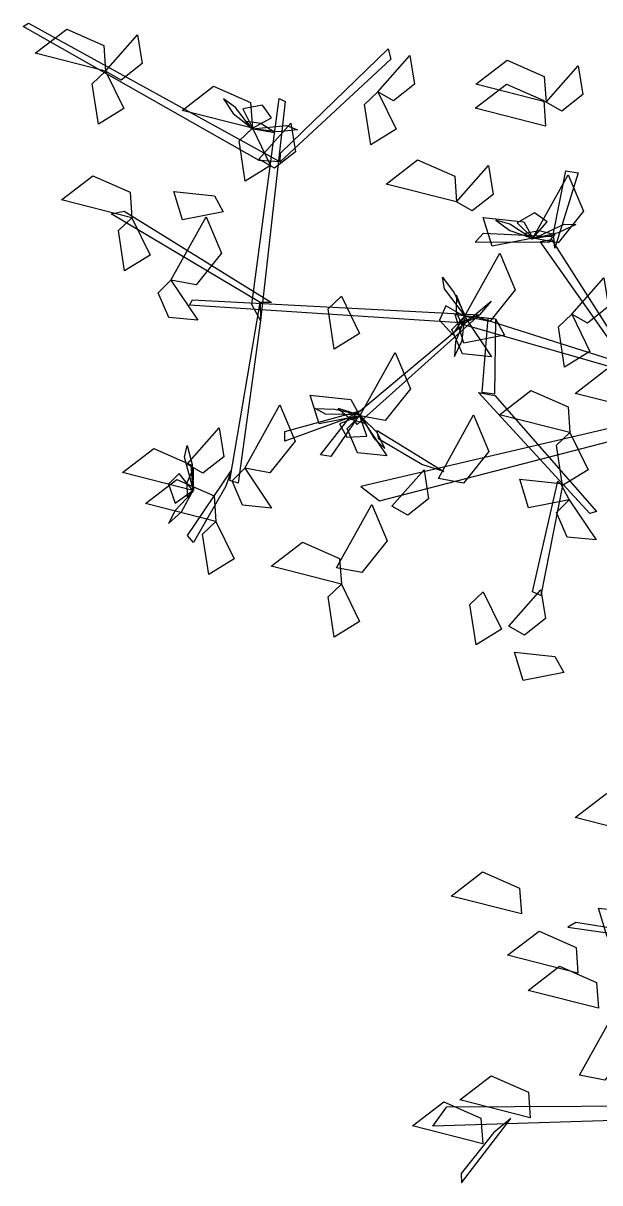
# Model space of a CAD drawing. Extents: x -1763 to 1877, y -723 to 1291.
# Drawn here: x 1068.8 to 1120.5, y 918.6 to 1022.5 of the extents above; entities that cross this region are included whole.
import ezdxf

# ---------------------------------------------------------------- set-up
doc = ezdxf.new("R2010")
doc.units = 0
doc.header["$MEASUREMENT"] = 0
doc.layers.get('0').update_dxf_attribs({"linetype": 'CONTINUOUS'})
doc.layers.add('LSTREEDC', color=3, linetype='CONTINUOUS')

# ---------------------------------------------------------------- blocks, each defined once
blk = doc.blocks.new('A3E24G')
at = {"color": 34, "linetype": 'Continuous'}
for points in [[(-0.51942, 0.34005, 0.69144), (-0.69538, 0.44, 0.76143), (-0.69159, 0.44257, 0.76373), (-0.50374, 0.339, 0.69152)], [(-0.50342, 0.34556, 0.69756), (-0.42299, 0.42344, 0.80271), (-0.42101, 0.41577, 0.79667), (-0.50374, 0.339, 0.69152)], [(-0.52494, 0.23245, 0.58638), (-0.50454, 0.38638, 0.73382), (-0.49992, 0.38415, 0.73382), (-0.51836, 0.22054, 0.57852)], [(-0.29971, 0.28569, 0.53026), (-0.29039, 0.33226, 0.54263), (-0.28138, 0.33071, 0.53631), (-0.29879, 0.27455, 0.5253)], [(-0.5186, 0.23402, 0.56608), (-0.62987, 0.30019, 0.64873), (-0.62019, 0.30207, 0.64726), (-0.51007, 0.23392, 0.56347)], [(-0.30314, 0.2787, 0.52738), (-0.35822, 0.27903, 0.62584), (-0.35183, 0.28567, 0.62514), (-0.30046, 0.28333, 0.53006)], [(-0.24733, 0.19081, 0.41935), (-0.30966, 0.27943, 0.53265), (-0.3012, 0.28088, 0.52932), (-0.23799, 0.18192, 0.4063)], [(-0.36937, 0.21872, 0.51025), (-0.57131, 0.23201, 0.58024), (-0.56901, 0.23598, 0.58254), (-0.35481, 0.2246, 0.51033)], [(-0.51836, 0.22054, 0.57852), (-0.53514, 0.09897, 0.67606), (-0.5413, 0.10095, 0.66952), (-0.5186, 0.23402, 0.56608)], [(-0.35481, 0.2246, 0.51033), (-0.44626, 0.14277, 0.60787), (-0.44968, 0.14826, 0.60133), (-0.34626, 0.23504, 0.49789)], [(-0.24881, 0.18346, 0.41446), (-0.36901, 0.218, 0.51113), (-0.35618, 0.22307, 0.50864), (-0.24166, 0.18659, 0.41335)], [(-0.34294, 0.22167, 0.50864), (-0.34367, 0.16549, 0.6564), (-0.35293, 0.16678, 0.64596), (-0.34843, 0.22221, 0.50302)], [(-0.34337, 0.16446, 0.65589), (-0.26773, 0.07774, 0.83647), (-0.27265, 0.07632, 0.83647), (-0.35558, 0.16672, 0.64627)], [(-0.45449, 0.14692, 0.6002), (-0.50027, 0.13032, 0.59407), (-0.50027, 0.13746, 0.58556), (-0.44405, 0.15313, 0.59872)], [(-0.44626, 0.14761, 0.60099), (-0.46592, 0.11886, 0.7083), (-0.47361, 0.12019, 0.70334), (-0.45224, 0.14761, 0.60099)], [(-0.2286, 0.14675, 0.39715), (-0.44337, 0.09648, 0.47624), (-0.42966, 0.08581, 0.46829), (-0.22182, 0.13953, 0.39281)], [(-0.3979, 0.11292, 0.46388), (-0.43013, 0.1319, 0.49519), (-0.43135, 0.13825, 0.49849), (-0.38153, 0.10761, 0.4496)], [(-0.54411, 0.09681, 0.66839), (-0.56827, 0.05453, 0.66226), (-0.57289, 0.05998, 0.65375), (-0.54016, 0.10829, 0.66691)], [(-0.29288, 0.09717, 0.79207), (-0.30928, 0.01509, 0.92084), (-0.31538, 0.01778, 0.91344), (-0.29653, 0.10057, 0.78467)], [(-0.24891, -0.23469, 0.69899), (-0.28306, -0.22925, 0.73339), (-0.28893, -0.23278, 0.73576), (-0.23508, -0.24032, 0.68233)], [(-0.1832, -0.37489, 0.59249), (-0.38985, -0.38138, 0.70276), (-0.37928, -0.36703, 0.69587), (-0.17833, -0.36585, 0.58911)], [(-0.34456, -0.38644, 0.68243), (-0.36858, -0.4167, 0.7122), (-0.3683, -0.42367, 0.71418), (-0.33143, -0.37554, 0.66797)]]:
    blk.add_3dface(points, dxfattribs=at)
at = {"color": 72, "linetype": 'Continuous'}
for points in [[(-0.63392, 0.40681, 0.71245), (-0.6864, 0.42016, 0.70539), (-0.66297, 0.43818, 0.70233), (-0.63527, 0.42598, 0.70739)], [(-0.63392, 0.40681, 0.67745), (-0.61002, 0.43389, 0.66011), (-0.60656, 0.4124, 0.66135), (-0.62221, 0.40013, 0.6719)], [(-0.43075, 0.39138, 0.64245), (-0.40686, 0.41846, 0.62511), (-0.40339, 0.39697, 0.62635), (-0.41904, 0.3847, 0.6369)], [(-0.30525, 0.38366, 0.71245), (-0.35773, 0.39701, 0.70539), (-0.3343, 0.41503, 0.70233), (-0.3066, 0.40284, 0.70739)], [(-0.30525, 0.38366, 0.71245), (-0.28135, 0.41074, 0.69511), (-0.27789, 0.38926, 0.69635), (-0.29354, 0.37698, 0.7069)], [(-0.63392, 0.40681, 0.64245), (-0.62034, 0.37892, 0.63531), (-0.63927, 0.3672, 0.6607), (-0.64385, 0.3973, 0.65679)], [(-0.52436, 0.36412, 0.67745), (-0.57684, 0.37746, 0.67039), (-0.55341, 0.39549, 0.66733), (-0.52571, 0.38329, 0.67239)], [(-0.43075, 0.39138, 0.67745), (-0.41717, 0.36349, 0.67031), (-0.4361, 0.35177, 0.6957), (-0.44068, 0.38187, 0.69179)], [(-0.30563, 0.36567, 0.90534), (-0.35812, 0.37902, 0.89828), (-0.33469, 0.39704, 0.89522), (-0.30699, 0.38485, 0.90028)], [(-0.52436, 0.36412, 0.67745), (-0.51078, 0.33623, 0.67031), (-0.52971, 0.32451, 0.6957), (-0.53429, 0.3546, 0.69179)], [(-0.51964, 0.34091, 0.75834), (-0.49575, 0.36799, 0.741), (-0.49229, 0.3465, 0.74224), (-0.50793, 0.33423, 0.75279)], [(-0.37211, 0.30908, 0.71245), (-0.4246, 0.32242, 0.70539), (-0.40117, 0.34045, 0.70233), (-0.37346, 0.32825, 0.70739)], [(-0.37211, 0.30908, 0.64245), (-0.34822, 0.33616, 0.62511), (-0.34476, 0.31467, 0.62635), (-0.3604, 0.3024, 0.6369)], [(-0.31516, 0.28209, 0.55845), (-0.28883, 0.32941, 0.55139), (-0.2774, 0.30215, 0.54833), (-0.29628, 0.27849, 0.55339)], [(-0.61437, 0.29725, 0.67745), (-0.66686, 0.31059, 0.67039), (-0.64343, 0.32862, 0.66733), (-0.61572, 0.31642, 0.67239)], [(-0.54611, 0.30164, 0.59345), (-0.57654, 0.29565, 0.58631), (-0.58302, 0.31695, 0.6117), (-0.55276, 0.31367, 0.60779)], [(-0.61437, 0.29725, 0.67745), (-0.6008, 0.26936, 0.67031), (-0.61973, 0.25764, 0.6957), (-0.6243, 0.28774, 0.69179)], [(-0.5852, 0.25071, 0.59345), (-0.55887, 0.29803, 0.58639), (-0.54744, 0.27077, 0.58333), (-0.56632, 0.24711, 0.58839)], [(-0.31516, 0.28209, 0.55845), (-0.3456, 0.2761, 0.55131), (-0.35208, 0.2974, 0.5767), (-0.32182, 0.29413, 0.57279)], [(-0.36608, 0.22345, 0.59345), (-0.33975, 0.27077, 0.58639), (-0.32832, 0.24351, 0.58333), (-0.3472, 0.21985, 0.58839)], [(-0.28609, 0.22525, 0.90534), (-0.2622, 0.25233, 0.888), (-0.25873, 0.23084, 0.88924), (-0.27438, 0.21857, 0.89979)], [(-0.5852, 0.25071, 0.59345), (-0.56514, 0.22069, 0.57611), (-0.58679, 0.22284, 0.57735), (-0.59465, 0.2411, 0.5879)], [(-0.45801, 0.23861, 0.71245), (-0.44443, 0.21072, 0.70531), (-0.46336, 0.199, 0.7307), (-0.46794, 0.2291, 0.72679)], [(-0.28609, 0.22525, 0.90534), (-0.27251, 0.19736, 0.8982), (-0.29144, 0.18564, 0.92359), (-0.29602, 0.21574, 0.91968)], [(-0.36608, 0.22345, 0.59345), (-0.34602, 0.19343, 0.57611), (-0.36768, 0.19558, 0.57735), (-0.37554, 0.21384, 0.5879)], [(-0.33629, 0.20963, 0.49429), (-0.36672, 0.20364, 0.48716), (-0.3732, 0.22494, 0.51254), (-0.34294, 0.22167, 0.50864)], [(-0.44426, 0.14938, 0.59345), (-0.41793, 0.1967, 0.58639), (-0.40651, 0.16944, 0.58333), (-0.42539, 0.14578, 0.58839)], [(-0.23118, 0.15271, 0.67745), (-0.28366, 0.16606, 0.67039), (-0.26023, 0.18408, 0.66733), (-0.23253, 0.17189, 0.67239)], [(-0.44426, 0.14938, 0.55845), (-0.4747, 0.1434, 0.55131), (-0.48118, 0.1647, 0.5767), (-0.45092, 0.16142, 0.57279)], [(-0.28753, 0.13678, 0.77382), (-0.34001, 0.15013, 0.76676), (-0.31658, 0.16815, 0.7637), (-0.28888, 0.15595, 0.76876)], [(-0.53016, 0.11029, 0.62845), (-0.50383, 0.15761, 0.62139), (-0.4924, 0.13035, 0.61833), (-0.51128, 0.10669, 0.62339)], [(-0.44426, 0.14938, 0.59345), (-0.4242, 0.11936, 0.57611), (-0.44586, 0.12151, 0.57735), (-0.45372, 0.13977, 0.5879)], [(-0.38563, 0.10257, 0.71945), (-0.3593, 0.1499, 0.71239), (-0.34787, 0.12264, 0.70933), (-0.36675, 0.09897, 0.71439)], [(-0.57299, 0.11312, 0.77382), (-0.5491, 0.1402, 0.75648), (-0.54564, 0.11871, 0.75772), (-0.56129, 0.10644, 0.76827)], [(-0.28753, 0.13678, 0.77382), (-0.27395, 0.10889, 0.76668), (-0.29288, 0.09717, 0.79207), (-0.29746, 0.12727, 0.78816)], [(-0.56888, 0.09357, 0.77382), (-0.62136, 0.10692, 0.76676), (-0.59793, 0.12494, 0.7637), (-0.57023, 0.11275, 0.76876)], [(-0.53016, 0.11029, 0.59345), (-0.5101, 0.08026, 0.57611), (-0.53175, 0.08242, 0.57735), (-0.53962, 0.10068, 0.5879)], [(-0.42023, 0.08174, 0.77382), (-0.39634, 0.10882, 0.75648), (-0.39288, 0.08734, 0.75772), (-0.40852, 0.07506, 0.76827)], [(-0.55162, 0.07041, 0.67745), (-0.6041, 0.08376, 0.67039), (-0.58068, 0.10178, 0.66733), (-0.55297, 0.08959, 0.67239)], [(-0.2879, 0.08663, 0.62845), (-0.31834, 0.08064, 0.62131), (-0.32482, 0.10194, 0.6467), (-0.29456, 0.09867, 0.64279)], [(-0.2879, 0.08663, 0.69845), (-0.26784, 0.0566, 0.68111), (-0.2895, 0.05875, 0.68235), (-0.29736, 0.07702, 0.6929)], [(-0.46152, 0.03572, 0.81582), (-0.43519, 0.08304, 0.80876), (-0.42376, 0.05578, 0.8057), (-0.44264, 0.03212, 0.81076)], [(-0.55162, 0.07041, 0.67745), (-0.53804, 0.04252, 0.67031), (-0.55698, 0.03081, 0.6957), (-0.56155, 0.0609, 0.69179)], [(-0.45801, 0.02361, 0.78245), (-0.51049, 0.03695, 0.77539), (-0.48706, 0.05497, 0.77233), (-0.45936, 0.04278, 0.77739)], [(-0.45801, 0.02361, 0.71245), (-0.44443, -0.00429, 0.70531), (-0.46336, -0.016, 0.7307), (-0.46794, 0.01409, 0.72679)], [(-0.35211, 0.01782, 0.87034), (-0.33853, -0.01007, 0.8632), (-0.35746, -0.02179, 0.88859), (-0.36204, 0.00831, 0.88468)], [(-0.33302, -0.00777, 0.80345), (-0.30913, 0.01931, 0.78611), (-0.30567, -0.00218, 0.78735), (-0.32131, -0.01445, 0.7979)], [(-0.29202, -0.04248, 0.59345), (-0.32245, -0.04846, 0.58631), (-0.32893, -0.02716, 0.6117), (-0.29867, -0.03044, 0.60779)], [(-0.23118, -0.16414, 0.83845), (-0.28366, -0.15079, 0.83139), (-0.26023, -0.13277, 0.82833), (-0.23253, -0.14497, 0.83339)], [(-0.32367, -0.22284, 0.77382), (-0.37616, -0.20949, 0.76676), (-0.35273, -0.19147, 0.7637), (-0.32502, -0.20366, 0.76876)], [(-0.22927, -0.23382, 0.62845), (-0.2597, -0.23981, 0.62131), (-0.26618, -0.21851, 0.6467), (-0.23592, -0.22178, 0.64279)], [(-0.28147, -0.267, 0.81745), (-0.33396, -0.25365, 0.81039), (-0.31053, -0.23563, 0.80733), (-0.28283, -0.24783, 0.81239)], [(-0.26616, -0.29324, 0.64245), (-0.31864, -0.2799, 0.63539), (-0.29521, -0.26188, 0.63233), (-0.26751, -0.27407, 0.63739)], [(-0.28019, -0.34338, 0.55845), (-0.25386, -0.29606, 0.55139), (-0.24243, -0.32332, 0.54833), (-0.26131, -0.34698, 0.55339)], [(-0.31708, -0.37503, 0.67745), (-0.36956, -0.36169, 0.67039), (-0.34613, -0.34366, 0.66733), (-0.31843, -0.35586, 0.67239)], [(-0.35257, -0.39458, 0.67745), (-0.40505, -0.38123, 0.67039), (-0.38162, -0.36321, 0.66733), (-0.35392, -0.3754, 0.67239)]]:
    blk.add_3dface(points, dxfattribs=at)
at = {"color": 210, "linetype": 'Continuous'}
for points in [[(-0.52612, 0.36514, 0.67657), (-0.53712, 0.37968, 0.67305), (-0.54591, 0.386, 0.68495), (-0.53875, 0.37508, 0.69127)], [(-0.52436, 0.36412, 0.67745), (-0.51021, 0.37197, 0.663), (-0.51689, 0.38136, 0.65511), (-0.5315, 0.37863, 0.66398)], [(-0.52535, 0.36389, 0.67851), (-0.50776, 0.3609, 0.69582), (-0.51811, 0.36765, 0.71229), (-0.5285, 0.36911, 0.70046)], [(-0.52458, 0.36355, 0.67853), (-0.49888, 0.36611, 0.67037), (-0.49063, 0.36285, 0.68405), (-0.50521, 0.36152, 0.68818)], [(-0.31716, 0.28246, 0.55757), (-0.33239, 0.2925, 0.55405), (-0.34279, 0.29553, 0.56595), (-0.33239, 0.28762, 0.57227)], [(-0.31516, 0.28209, 0.55845), (-0.30444, 0.29422, 0.544), (-0.31388, 0.30083, 0.53611), (-0.32674, 0.29339, 0.54498)], [(-0.31602, 0.28155, 0.55951), (-0.29844, 0.2846, 0.57682), (-0.31045, 0.2875, 0.59329), (-0.32074, 0.28542, 0.58146)], [(-0.31518, 0.28148, 0.55953), (-0.29181, 0.29247, 0.55137), (-0.28295, 0.29215, 0.56505), (-0.29624, 0.28603, 0.56918)], [(-0.36549, 0.22356, 0.59453), (-0.38105, 0.24417, 0.58637), (-0.38255, 0.25291, 0.60005), (-0.37383, 0.24116, 0.60418)], [(-0.36537, 0.22272, 0.59451), (-0.37198, 0.2393, 0.61182), (-0.37235, 0.22695, 0.62829), (-0.36819, 0.21731, 0.61646)], [(-0.36608, 0.22345, 0.59345), (-0.38016, 0.23145, 0.579), (-0.38469, 0.22085, 0.57111), (-0.37476, 0.2098, 0.57998)], [(-0.36603, 0.22142, 0.59257), (-0.37273, 0.20445, 0.58905), (-0.37355, 0.19365, 0.60095), (-0.36795, 0.20546, 0.60727)], [(-0.44398, 0.14992, 0.59453), (-0.46979, 0.15059, 0.58637), (-0.47757, 0.15486, 0.60005), (-0.46294, 0.15436, 0.60418)], [(-0.44325, 0.14948, 0.59451), (-0.46033, 0.15465, 0.61182), (-0.45091, 0.14667, 0.62829), (-0.44078, 0.14391, 0.61646)], [(-0.44426, 0.14938, 0.59345), (-0.45929, 0.14336, 0.579), (-0.45383, 0.13322, 0.57111), (-0.439, 0.13409, 0.57998)], [(-0.44264, 0.14815, 0.59257), (-0.43355, 0.13234, 0.58905), (-0.42562, 0.12497, 0.60095), (-0.43136, 0.1367, 0.60727)], [(-0.56828, 0.09345, 0.7749), (-0.57503, 0.11838, 0.76674), (-0.57316, 0.12705, 0.78042), (-0.56946, 0.11289, 0.78455)], [(-0.56888, 0.09357, 0.77382), (-0.57895, 0.10624, 0.75937), (-0.58711, 0.09811, 0.75148), (-0.58202, 0.08415, 0.76035)], [(-0.56849, 0.09264, 0.77488), (-0.56843, 0.11048, 0.79219), (-0.57338, 0.09916, 0.80866), (-0.57313, 0.08867, 0.79683)], [(-0.56959, 0.09167, 0.77294), (-0.58214, 0.07843, 0.76942), (-0.58693, 0.06872, 0.78132), (-0.57733, 0.07758, 0.78764)]]:
    blk.add_3dface(points, dxfattribs=at)

msp = doc.modelspace()

# ---------------------------------------------------------------- block references
at = {"layer": 'LSTREEDC', "xscale": 120, "yscale": 120, "zscale": 180}
msp.add_blockref('A3E24G', (1152.28, 969.44), dxfattribs=at)

doc.saveas('drawing.dxf')
